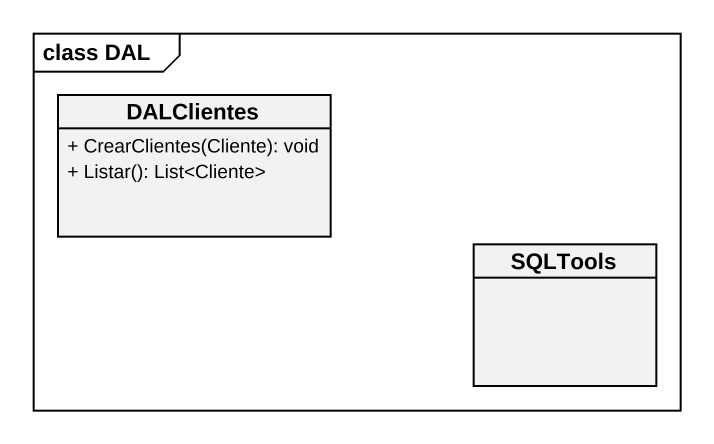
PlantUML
@startuml
mainframe class DAL
hide circle
hide empty members
skinparam classAttributeIconSize 0
class DALClientes {
  + CrearClientes(Cliente): void
  + Listar(): List<Cliente>
}
class SQLTools
@enduml
